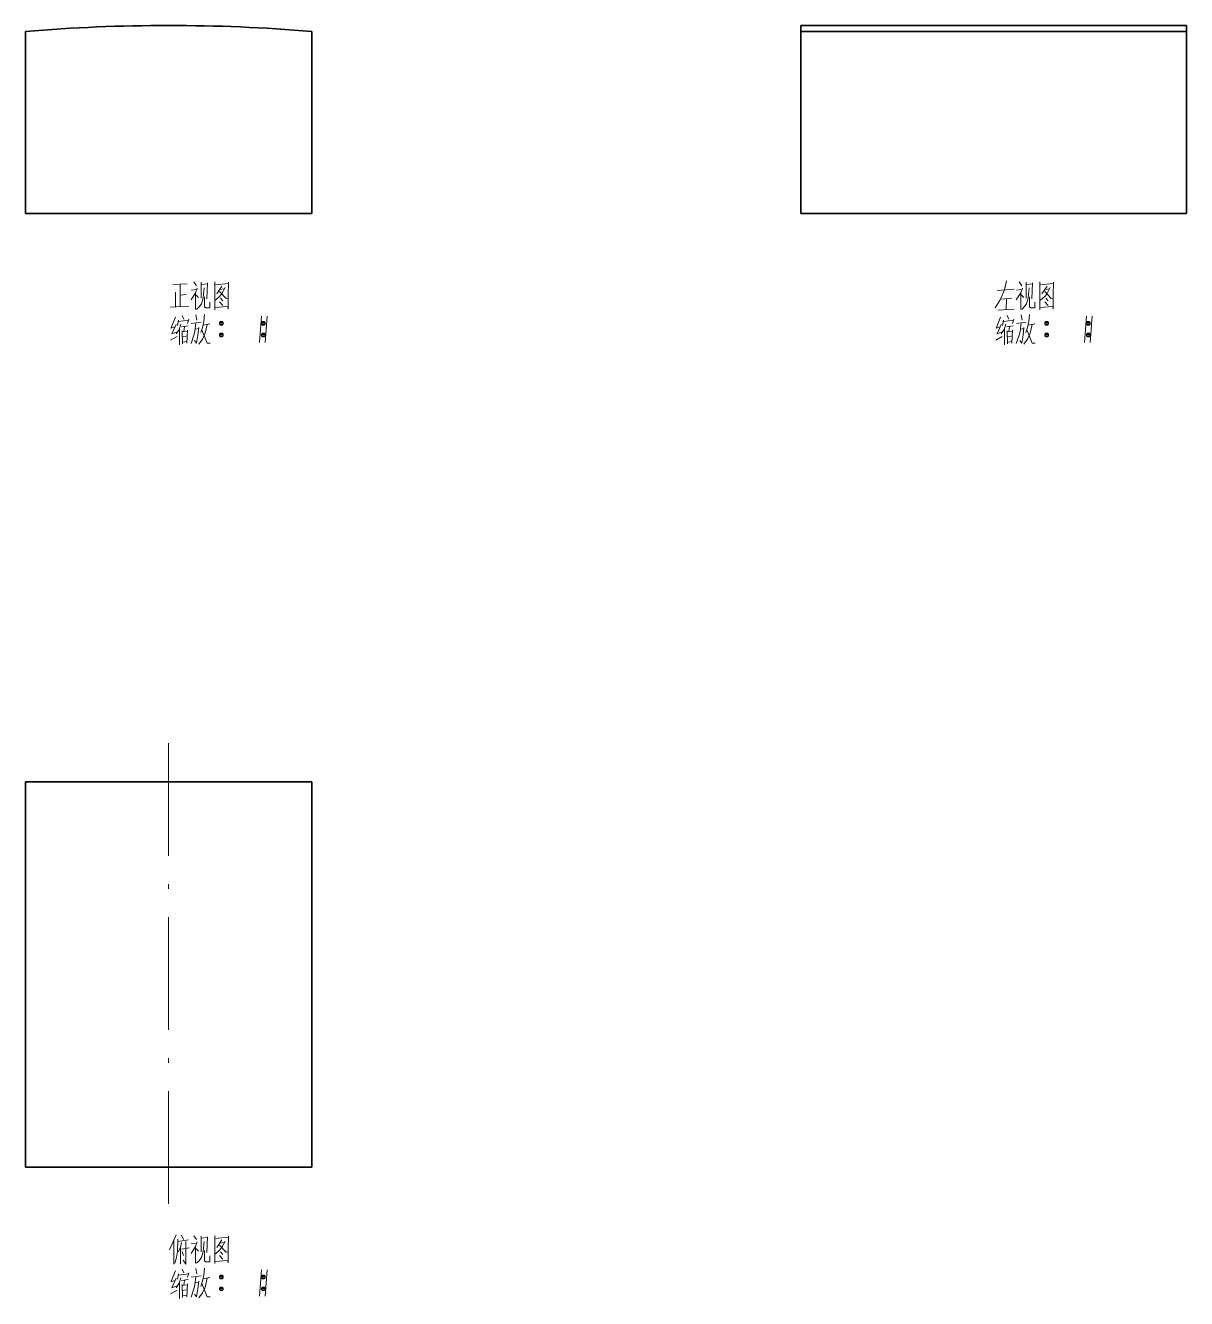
# Model space of a CAD drawing. Extents: x -214 to 8941, y -1198 to 2514.
# Drawn here: x 1010.5 to 1134, y 1993.5 to 2128.9 of the extents above; entities that cross this region are included whole.
import ezdxf

# ---------------------------------------------------------------- set-up
doc = ezdxf.new("R2010")
doc.units = 0
doc.linetypes.add('DASHDOT', pattern=[18.5, 12, -3, 0.5, -3])

msp = doc.modelspace()

# ---------------------------------------------------------------- linework, layer by layer
at = {"color": 7, "lineweight": 35}
for p, q in [((1092.9559, 2128.2418), (1092.9559, 2128.8863)), ((1092.9559, 2128.8863), (1133.9559, 2128.8863)), ((1133.9559, 2128.2418), (1133.9559, 2128.8863)), ((1010.5166, 2128.2418), (1010.5166, 2108.8863)), ((1040.9537, 2128.2418), (1040.9537, 2108.8863)), ((1092.9559, 2128.2418), (1133.9559, 2128.2418)), ((1092.9559, 2128.2418), (1092.9559, 2108.8863)), ((1133.9559, 2128.2418), (1133.9559, 2108.8863)), ((1010.5166, 2108.8863), (1040.9537, 2108.8863)), ((1092.9559, 2108.8863), (1133.9559, 2108.8863)), ((1010.5166, 2048.4593), (1040.9537, 2048.4593)), ((1010.5166, 2048.4593), (1010.5166, 2007.4593)), ((1040.9537, 2048.4593), (1040.9537, 2007.4593)), ((1010.5166, 2007.4593), (1040.9537, 2007.4593))]:
    msp.add_line(p, q, dxfattribs=at)
at = {"color": 7, "linetype": 'DASHDOT', "lineweight": 13}
msp.add_line((1025.7351, 2052.5593), (1025.7351, 2003.3587), dxfattribs=at)
at = {"color": 7, "lineweight": 13}
for points in [[(1026.1901, 2101.3263), (1027.6951, 2101.3963)], [(1026.9601, 2101.3263), (1026.9601, 2100.1713), (1026.9601, 2098.9813)], [(1028.4301, 2101.6063), (1028.7101, 2101.1863)], [(1029.2001, 2101.5713), (1029.2001, 2099.8913)], [(1029.8651, 2101.3963), (1029.2001, 2101.3263)], [(1029.7951, 2099.8213), (1029.8651, 2101.5013)], [(1030.6351, 2101.6063), (1030.6351, 2100.1363), (1030.6351, 2098.6313)], [(1030.6351, 2101.5713), (1030.6351, 2100.1713), (1030.6351, 2098.7713)], [(1032.1051, 2101.4313), (1030.6351, 2101.2913)], [(1032.0701, 2098.8063), (1032.0701, 2100.1713), (1032.1051, 2101.5713)], [(1114.8209, 2101.7113), (1114.6109, 2100.7663)], [(1116.1509, 2101.6063), (1116.4309, 2101.1863)], [(1116.9209, 2101.5713), (1116.9209, 2099.8913)], [(1117.5859, 2101.3963), (1116.9209, 2101.3263)], [(1117.5159, 2099.8213), (1117.5859, 2101.5013)], [(1118.3559, 2101.6063), (1118.3559, 2100.1363), (1118.3559, 2098.6313)], [(1118.3559, 2101.5713), (1118.3559, 2100.1713), (1118.3559, 2098.7713)], [(1119.8259, 2101.4313), (1118.3559, 2101.2913)], [(1119.7909, 2098.8063), (1119.7909, 2100.1713), (1119.8259, 2101.5713)], [(1026.4701, 2100.5213), (1026.4701, 2098.9463)], [(1026.9601, 2100.2063), (1027.5901, 2100.2763)], [(1028.7801, 2100.9413), (1028.6051, 2100.4513), (1028.1151, 2099.7163)], [(1028.1501, 2100.7313), (1028.7101, 2100.8013)], [(1028.6051, 2100.4513), (1028.6051, 2098.6663)], [(1028.6051, 2100.2763), (1028.9201, 2099.9613)], [(1029.5151, 2100.9763), (1029.4101, 2099.9263)], [(1029.5501, 2098.9463), (1029.5501, 2100.0313)], [(1030.7051, 2099.6813), (1031.1951, 2100.1013)], [(1031.4051, 2101.1513), (1030.8451, 2100.3463)], [(1031.1601, 2100.5913), (1031.8601, 2099.8563)], [(1031.1951, 2100.8013), (1031.6501, 2100.8713)], [(1031.1951, 2100.1013), (1031.4051, 2100.3813)], [(1031.4051, 2100.3813), (1031.7551, 2101.0113)], [(1113.8059, 2100.6963), (1115.6259, 2100.8363)], [(1114.6109, 2100.7663), (1114.1559, 2099.7163)], [(1116.5009, 2100.9413), (1116.3259, 2100.4513), (1115.8359, 2099.7163)], [(1115.8709, 2100.7313), (1116.4309, 2100.8013)], [(1116.3259, 2100.4513), (1116.3259, 2098.6663)], [(1116.3259, 2100.2763), (1116.6409, 2099.9613)], [(1117.2359, 2100.9763), (1117.1309, 2099.9263)], [(1117.2709, 2098.9463), (1117.2709, 2100.0313)], [(1118.4259, 2099.6813), (1118.9159, 2100.1013)], [(1119.1259, 2101.1513), (1118.5659, 2100.3463)], [(1118.8809, 2100.5913), (1119.5809, 2099.8563)], [(1118.9159, 2100.8013), (1119.3709, 2100.8713)], [(1118.9159, 2100.1013), (1119.1259, 2100.3813)], [(1119.1259, 2100.3813), (1119.4759, 2101.0113)], [(1025.9101, 2098.9113), (1027.8701, 2099.0163)], [(1028.7101, 2098.6663), (1028.9901, 2098.9463)], [(1028.9901, 2098.9463), (1029.2351, 2099.2963)], [(1029.4101, 2099.9263), (1029.2351, 2099.2963)], [(1029.6901, 2098.8413), (1029.5501, 2098.9463)], [(1030.1101, 2098.8413), (1029.6901, 2098.8413)], [(1030.1101, 2099.4713), (1030.1101, 2098.8413)], [(1030.6351, 2098.8763), (1032.0001, 2098.9813)], [(1031.1601, 2099.5063), (1031.5101, 2099.1213)], [(1031.2651, 2099.8913), (1031.5101, 2099.6113)], [(1031.8601, 2099.8563), (1032.0351, 2099.8913)], [(1032.0701, 2098.7013), (1032.0701, 2098.8063), (1032.0001, 2098.9813)], [(1114.1559, 2099.7163), (1113.5959, 2098.8413)], [(1113.9109, 2098.5963), (1115.6259, 2098.7013)], [(1114.2959, 2099.7863), (1115.3809, 2099.8913)], [(1114.8209, 2099.8213), (1114.7859, 2098.6313)], [(1116.4309, 2098.6663), (1116.7109, 2098.9463)], [(1116.7109, 2098.9463), (1116.9559, 2099.2963)], [(1117.1309, 2099.9263), (1116.9559, 2099.2963)], [(1117.4109, 2098.8413), (1117.2709, 2098.9463)], [(1117.8309, 2098.8413), (1117.4109, 2098.8413)], [(1117.8309, 2099.4713), (1117.8309, 2098.8413)], [(1118.3559, 2098.8763), (1119.7209, 2098.9813)], [(1118.8809, 2099.5063), (1119.2309, 2099.1213)], [(1118.9859, 2099.8913), (1119.2309, 2099.6113)], [(1119.5809, 2099.8563), (1119.7559, 2099.8913)], [(1119.7909, 2098.7013), (1119.7909, 2098.8063), (1119.7209, 2098.9813)], [(1026.4701, 2097.8613), (1026.0151, 2096.7763)], [(1026.7851, 2097.5463), (1026.6801, 2096.9863)], [(1026.7851, 2097.4063), (1027.8351, 2097.5463)], [(1027.1701, 2098.0363), (1027.3451, 2097.6513)], [(1027.8701, 2097.6513), (1027.7301, 2097.1963)], [(1028.6401, 2097.2663), (1028.5351, 2096.3563), (1028.4301, 2095.9363), (1028.1151, 2095.0613)], [(1028.1501, 2097.1963), (1029.2001, 2097.3363)], [(1028.6401, 2098.1063), (1028.7451, 2097.5463)], [(1029.4801, 2097.4063), (1029.3401, 2096.7763)], [(1029.5501, 2098.1413), (1029.4801, 2097.4063)], [(1031.1601, 2097.2313), (1031.5451, 2097.2313)], [(1031.1951, 2097.3363), (1031.5101, 2097.3363)], [(1035.6051, 2097.9663), (1035.5001, 2096.5663), (1035.3951, 2095.1663)], [(1035.6051, 2097.2313), (1035.9901, 2097.2313)], [(1035.6401, 2097.3363), (1035.9551, 2097.3363)], [(1036.2001, 2097.9663), (1036.0951, 2096.5663), (1035.9901, 2095.1663)], [(1114.1909, 2097.8613), (1113.7359, 2096.7763)], [(1114.5059, 2097.5463), (1114.4009, 2096.9863)], [(1114.5059, 2097.4063), (1115.5559, 2097.5463)], [(1114.8909, 2098.0363), (1115.0659, 2097.6513)], [(1115.5909, 2097.6513), (1115.4509, 2097.1963)], [(1116.3609, 2097.2663), (1116.2559, 2096.3563), (1116.1509, 2095.9363), (1115.8359, 2095.0613)], [(1115.8709, 2097.1963), (1116.9209, 2097.3363)], [(1116.3609, 2098.1063), (1116.4659, 2097.5463)], [(1117.2009, 2097.4063), (1117.0609, 2096.7763)], [(1117.2709, 2098.1413), (1117.2009, 2097.4063)], [(1118.8809, 2097.2313), (1119.2659, 2097.2313)], [(1118.9159, 2097.3363), (1119.2309, 2097.3363)], [(1123.3259, 2097.9663), (1123.2209, 2096.5663), (1123.1159, 2095.1663)], [(1123.3259, 2097.2313), (1123.7109, 2097.2313)], [(1123.3609, 2097.3363), (1123.6759, 2097.3363)], [(1123.9209, 2097.9663), (1123.8159, 2096.5663), (1123.7109, 2095.1663)], [(1026.4001, 2096.8463), (1025.9801, 2096.7063)], [(1026.0501, 2096.0763), (1026.5751, 2096.2513)], [(1026.5401, 2097.0913), (1026.0851, 2096.0763)], [(1026.8551, 2096.5663), (1026.5401, 2096.0763)], [(1027.0301, 2097.1263), (1026.8551, 2096.5663)], [(1026.8901, 2096.6363), (1026.8901, 2094.9213)], [(1027.1001, 2096.8463), (1027.8001, 2096.9513)], [(1027.1701, 2096.4263), (1027.2051, 2095.0263)], [(1027.1701, 2096.3213), (1027.6951, 2096.3913)], [(1027.4151, 2096.8813), (1027.3451, 2096.3213)], [(1027.7301, 2096.4963), (1027.6601, 2095.0963)], [(1028.9551, 2096.7763), (1028.8501, 2095.9363), (1028.7101, 2095.0963), (1028.5001, 2095.3763)], [(1028.5701, 2096.6013), (1028.9551, 2096.6713)], [(1029.3401, 2096.7763), (1029.1651, 2096.2163)], [(1029.2701, 2096.5313), (1029.8301, 2095.0963)], [(1029.6201, 2096.1463), (1029.3401, 2095.5163)], [(1029.4101, 2097.0213), (1030.1101, 2097.1613)], [(1029.8301, 2097.0913), (1029.6201, 2096.1463)], [(1031.1601, 2095.9713), (1031.5451, 2095.9713)], [(1031.1951, 2097.0913), (1031.5101, 2097.0913)], [(1031.1951, 2096.0763), (1031.5101, 2096.0763)], [(1035.6051, 2095.9713), (1035.9901, 2095.9713)], [(1035.6401, 2097.0913), (1035.9551, 2097.0913)], [(1035.6401, 2096.0763), (1035.9551, 2096.0763)], [(1114.1209, 2096.8463), (1113.7009, 2096.7063)], [(1113.7709, 2096.0763), (1114.2959, 2096.2513)], [(1114.2609, 2097.0913), (1113.8059, 2096.0763)], [(1114.5759, 2096.5663), (1114.2609, 2096.0763)], [(1114.7509, 2097.1263), (1114.5759, 2096.5663)], [(1114.6109, 2096.6363), (1114.6109, 2094.9213)], [(1114.8209, 2096.8463), (1115.5209, 2096.9513)], [(1114.8909, 2096.4263), (1114.9259, 2095.0263)], [(1114.8909, 2096.3213), (1115.4159, 2096.3913)], [(1115.1359, 2096.8813), (1115.0659, 2096.3213)], [(1115.4509, 2096.4963), (1115.3809, 2095.0963)], [(1116.6759, 2096.7763), (1116.5709, 2095.9363), (1116.4309, 2095.0963), (1116.2209, 2095.3763)], [(1116.2909, 2096.6013), (1116.6759, 2096.6713)], [(1117.0609, 2096.7763), (1116.8859, 2096.2163)], [(1116.9909, 2096.5313), (1117.5509, 2095.0963)], [(1117.3409, 2096.1463), (1117.0609, 2095.5163)], [(1117.1309, 2097.0213), (1117.8309, 2097.1613)], [(1117.5509, 2097.0913), (1117.3409, 2096.1463)], [(1118.8809, 2095.9713), (1119.2659, 2095.9713)], [(1118.9159, 2097.0913), (1119.2309, 2097.0913)], [(1118.9159, 2096.0763), (1119.2309, 2096.0763)], [(1123.3259, 2095.9713), (1123.7109, 2095.9713)], [(1123.3609, 2097.0913), (1123.6759, 2097.0913)], [(1123.3609, 2096.0763), (1123.6759, 2096.0763)], [(1025.9451, 2095.4113), (1026.6451, 2095.7963)], [(1027.2051, 2095.7613), (1027.5901, 2095.8313)], [(1027.6601, 2095.2713), (1027.2401, 2095.2013)], [(1029.3401, 2095.5163), (1028.9551, 2094.9913)], [(1029.8301, 2095.0963), (1030.1451, 2095.0963)], [(1031.1951, 2095.8313), (1031.5101, 2095.8313)], [(1035.6401, 2095.8313), (1035.9551, 2095.8313)], [(1113.6659, 2095.4113), (1114.3659, 2095.7963)], [(1114.9259, 2095.7613), (1115.3109, 2095.8313)], [(1115.3809, 2095.2713), (1114.9609, 2095.2013)], [(1117.0609, 2095.5163), (1116.6759, 2094.9913)], [(1117.5509, 2095.0963), (1117.8659, 2095.0963)], [(1118.9159, 2095.8313), (1119.2309, 2095.8313)], [(1123.3609, 2095.8313), (1123.6759, 2095.8313)], [(1026.5401, 2000.2843), (1025.8401, 1998.6743)], [(1026.7151, 1999.7943), (1026.6801, 1998.4993)], [(1027.1001, 2000.2493), (1027.3101, 1999.7593)], [(1028.4301, 2000.1793), (1028.7101, 1999.7593)], [(1029.2001, 2000.1443), (1029.2001, 1998.4643)], [(1029.8651, 1999.9693), (1029.2001, 1999.8993)], [(1029.7951, 1998.3943), (1029.8651, 2000.0743)], [(1030.6351, 2000.1793), (1030.6351, 1998.7093), (1030.6351, 1997.2043)], [(1030.6351, 2000.1443), (1030.6351, 1998.7443), (1030.6351, 1997.3443)], [(1032.1051, 2000.0043), (1030.6351, 1999.8643)], [(1032.0701, 1997.3793), (1032.0701, 1998.7443), (1032.1051, 2000.1443)], [(1026.2951, 1999.6193), (1026.2951, 1998.3943), (1026.2951, 1997.1343)], [(1026.6801, 1998.4993), (1026.5751, 1997.8693)], [(1026.7151, 1999.5493), (1027.8351, 1999.7243)], [(1026.9951, 1998.9193), (1026.7501, 1998.4643)], [(1027.1001, 1999.4443), (1026.9951, 1998.9193)], [(1026.9951, 1998.9193), (1026.9951, 1997.1693)], [(1027.1001, 1998.7443), (1027.9051, 1998.8843)], [(1027.1701, 1998.4993), (1027.3101, 1998.0793)], [(1027.5551, 1999.5493), (1027.5551, 1998.3593), (1027.5551, 1997.1343)], [(1028.7801, 1999.5143), (1028.6051, 1999.0243), (1028.1151, 1998.2893)], [(1028.1501, 1999.3043), (1028.7101, 1999.3743)], [(1028.6051, 1999.0243), (1028.6051, 1997.2393)], [(1028.6051, 1998.8493), (1028.9201, 1998.5343)], [(1029.4101, 1998.4993), (1029.2351, 1997.8693)], [(1029.5151, 1999.5493), (1029.4101, 1998.4993)], [(1029.5501, 1997.5193), (1029.5501, 1998.6043)], [(1030.7051, 1998.2543), (1031.1951, 1998.6743)], [(1031.4051, 1999.7243), (1030.8451, 1998.9193)], [(1031.1601, 1999.1643), (1031.8601, 1998.4293)], [(1031.1951, 1999.3743), (1031.6501, 1999.4443)], [(1031.1951, 1998.6743), (1031.4051, 1998.9543)], [(1031.2651, 1998.4643), (1031.5101, 1998.1843)], [(1031.4051, 1998.9543), (1031.7551, 1999.5843)], [(1031.8601, 1998.4293), (1032.0351, 1998.4643)], [(1026.5751, 1997.8693), (1026.4001, 1997.2393)], [(1027.5551, 1997.1343), (1027.2751, 1997.5893)], [(1028.7101, 1997.2393), (1028.9901, 1997.5193)], [(1028.9901, 1997.5193), (1029.2351, 1997.8693)], [(1029.6901, 1997.4143), (1029.5501, 1997.5193)], [(1030.1101, 1997.4143), (1029.6901, 1997.4143)], [(1030.1101, 1998.0443), (1030.1101, 1997.4143)], [(1030.6351, 1997.4493), (1032.0001, 1997.5543)], [(1031.1601, 1998.0793), (1031.5101, 1997.6943)], [(1032.0701, 1997.2743), (1032.0701, 1997.3793), (1032.0001, 1997.5543)], [(1026.4701, 1996.4343), (1026.0151, 1995.3493)], [(1026.7851, 1996.1193), (1026.6801, 1995.5593)], [(1026.7851, 1995.9793), (1027.8351, 1996.1193)], [(1027.0301, 1995.6993), (1026.8551, 1995.1393)], [(1027.1701, 1996.6093), (1027.3451, 1996.2243)], [(1027.8701, 1996.2243), (1027.7301, 1995.7693)], [(1028.6401, 1995.8393), (1028.5351, 1994.9293), (1028.4301, 1994.5093), (1028.1151, 1993.6343)], [(1028.1501, 1995.7693), (1029.2001, 1995.9093)], [(1028.6401, 1996.6793), (1028.7451, 1996.1193)], [(1029.4801, 1995.9793), (1029.3401, 1995.3493)], [(1029.4101, 1995.5943), (1030.1101, 1995.7343)], [(1029.5501, 1996.7143), (1029.4801, 1995.9793)], [(1031.1601, 1995.8043), (1031.5451, 1995.8043)], [(1031.1951, 1995.9093), (1031.5101, 1995.9093)], [(1035.6051, 1996.5393), (1035.5001, 1995.1393), (1035.3951, 1993.7393)], [(1035.6051, 1995.8043), (1035.9901, 1995.8043)], [(1035.6401, 1995.9093), (1035.9551, 1995.9093)], [(1036.2001, 1996.5393), (1036.0951, 1995.1393), (1035.9901, 1993.7393)], [(1025.9451, 1993.9843), (1026.6451, 1994.3693)], [(1026.4001, 1995.4193), (1025.9801, 1995.2793)], [(1026.0501, 1994.6493), (1026.5751, 1994.8243)], [(1026.5401, 1995.6643), (1026.0851, 1994.6493)], [(1026.8551, 1995.1393), (1026.5401, 1994.6493)], [(1026.8901, 1995.2093), (1026.8901, 1993.4943)], [(1027.1001, 1995.4193), (1027.8001, 1995.5243)], [(1027.1701, 1994.9993), (1027.2051, 1993.5993)], [(1027.1701, 1994.8943), (1027.6951, 1994.9643)], [(1027.2051, 1994.3343), (1027.5901, 1994.4043)], [(1027.4151, 1995.4543), (1027.3451, 1994.8943)], [(1027.7301, 1995.0693), (1027.6601, 1993.6693)], [(1028.9551, 1995.3493), (1028.8501, 1994.5093), (1028.7101, 1993.6693), (1028.5001, 1993.9493)], [(1028.5701, 1995.1743), (1028.9551, 1995.2443)], [(1029.3401, 1995.3493), (1029.1651, 1994.7893)], [(1029.2701, 1995.1043), (1029.8301, 1993.6693)], [(1029.6201, 1994.7193), (1029.3401, 1994.0893)], [(1029.8301, 1995.6643), (1029.6201, 1994.7193)], [(1031.1601, 1994.5443), (1031.5451, 1994.5443)], [(1031.1951, 1995.6643), (1031.5101, 1995.6643)], [(1031.1951, 1994.6493), (1031.5101, 1994.6493)], [(1031.1951, 1994.4043), (1031.5101, 1994.4043)], [(1035.6051, 1994.5443), (1035.9901, 1994.5443)], [(1035.6401, 1995.6643), (1035.9551, 1995.6643)], [(1035.6401, 1994.6493), (1035.9551, 1994.6493)], [(1035.6401, 1994.4043), (1035.9551, 1994.4043)], [(1027.6601, 1993.8443), (1027.2401, 1993.7743)], [(1029.3401, 1994.0893), (1028.9551, 1993.5643)], [(1029.8301, 1993.6693), (1030.1451, 1993.6693)]]:
    msp.add_lwpolyline(points, dxfattribs=at)
for points in [[(1031.2651, 2097.0213), (1031.4401, 2097.0213), (1031.5451, 2097.1263), (1031.5451, 2097.3013), (1031.4401, 2097.4063), (1031.2651, 2097.4063), (1031.1601, 2097.3013), (1031.1601, 2097.1263)], [(1035.7101, 2097.0213), (1035.8851, 2097.0213), (1035.9901, 2097.1263), (1035.9901, 2097.3013), (1035.8851, 2097.4063), (1035.7101, 2097.4063), (1035.6051, 2097.3013), (1035.6051, 2097.1263)], [(1118.9859, 2097.0213), (1119.1609, 2097.0213), (1119.2659, 2097.1263), (1119.2659, 2097.3013), (1119.1609, 2097.4063), (1118.9859, 2097.4063), (1118.8809, 2097.3013), (1118.8809, 2097.1263)], [(1123.4309, 2097.0213), (1123.6059, 2097.0213), (1123.7109, 2097.1263), (1123.7109, 2097.3013), (1123.6059, 2097.4063), (1123.4309, 2097.4063), (1123.3259, 2097.3013), (1123.3259, 2097.1263)], [(1031.2651, 2095.7613), (1031.4401, 2095.7613), (1031.5451, 2095.8663), (1031.5451, 2096.0413), (1031.4401, 2096.1463), (1031.2651, 2096.1463), (1031.1601, 2096.0413), (1031.1601, 2095.8663)], [(1035.7101, 2095.7613), (1035.8851, 2095.7613), (1035.9901, 2095.8663), (1035.9901, 2096.0413), (1035.8851, 2096.1463), (1035.7101, 2096.1463), (1035.6051, 2096.0413), (1035.6051, 2095.8663)], [(1118.9859, 2095.7613), (1119.1609, 2095.7613), (1119.2659, 2095.8663), (1119.2659, 2096.0413), (1119.1609, 2096.1463), (1118.9859, 2096.1463), (1118.8809, 2096.0413), (1118.8809, 2095.8663)], [(1123.4309, 2095.7613), (1123.6059, 2095.7613), (1123.7109, 2095.8663), (1123.7109, 2096.0413), (1123.6059, 2096.1463), (1123.4309, 2096.1463), (1123.3259, 2096.0413), (1123.3259, 2095.8663)], [(1031.2651, 1995.5943), (1031.4401, 1995.5943), (1031.5451, 1995.6993), (1031.5451, 1995.8743), (1031.4401, 1995.9793), (1031.2651, 1995.9793), (1031.1601, 1995.8743), (1031.1601, 1995.6993)], [(1035.7101, 1995.5943), (1035.8851, 1995.5943), (1035.9901, 1995.6993), (1035.9901, 1995.8743), (1035.8851, 1995.9793), (1035.7101, 1995.9793), (1035.6051, 1995.8743), (1035.6051, 1995.6993)], [(1031.2651, 1994.3343), (1031.4401, 1994.3343), (1031.5451, 1994.4393), (1031.5451, 1994.6143), (1031.4401, 1994.7193), (1031.2651, 1994.7193), (1031.1601, 1994.6143), (1031.1601, 1994.4393)], [(1035.7101, 1994.3343), (1035.8851, 1994.3343), (1035.9901, 1994.4393), (1035.9901, 1994.6143), (1035.8851, 1994.7193), (1035.7101, 1994.7193), (1035.6051, 1994.6143), (1035.6051, 1994.4393)]]:
    msp.add_lwpolyline(points, close=True, dxfattribs=at)
at = {"color": 7, "lineweight": 35}
msp.add_arc((1025.7351, 1948.8863), 180, 85.150001, 94.849997, dxfattribs=at)

doc.saveas('drawing.dxf')
